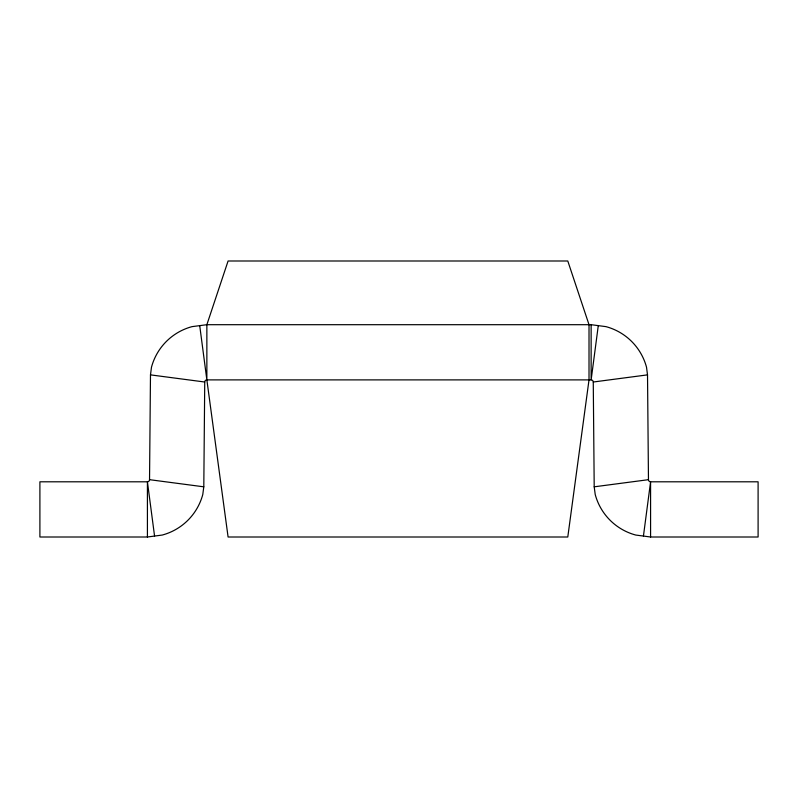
<?xml version="1.0" encoding="UTF-8"?>
<svg xmlns="http://www.w3.org/2000/svg" width="798" height="798" viewBox="0 0 798 798"><rect width="100%" height="100%" fill="white"/><g stroke="black" fill="none" stroke-linecap="round" stroke-linejoin="round"><path stroke-width="1.2" d="M149.535 479.678L150.483 374.87L151.49 367.18A57.326 57.326 0 0 1 192.029 326.641L206.862 324.696L591.138 324.696L605.971 326.641A57.326 57.326 0 0 1 646.51 367.18L647.517 374.87L648.465 479.678A2.125 2.125 0 0 0 650.579 481.802L758.1 481.802L758.1 537.004L650.579 537.004L635.747 535.049A57.326 57.326 0 0 1 595.218 494.511L594.201 486.82L593.263 382.013A2.125 2.125 0 0 0 591.138 379.888L206.862 379.888A2.125 2.125 0 0 0 204.737 382.013L203.799 486.82L202.782 494.511A57.326 57.326 0 0 1 162.253 535.049L147.421 537.004L39.9 537.004L39.9 481.802L147.421 481.802A2.125 2.125 0 0 0 149.535 479.678L203.799 486.82M598.281 325.634L591.138 379.888L591.138 324.696M643.437 536.057L650.579 481.802L650.579 537.004M593.263 382.013L647.517 374.87M594.201 486.82L648.465 479.678M150.483 374.87L204.737 382.013M206.862 379.888L228.088 537.004L567.787 537.004L589.014 379.888L589.014 324.696L567.787 260.996L228.088 260.996L206.862 324.696L206.862 379.888L199.719 325.634M154.563 536.057L147.421 481.802L147.421 537.004"/></g></svg>
